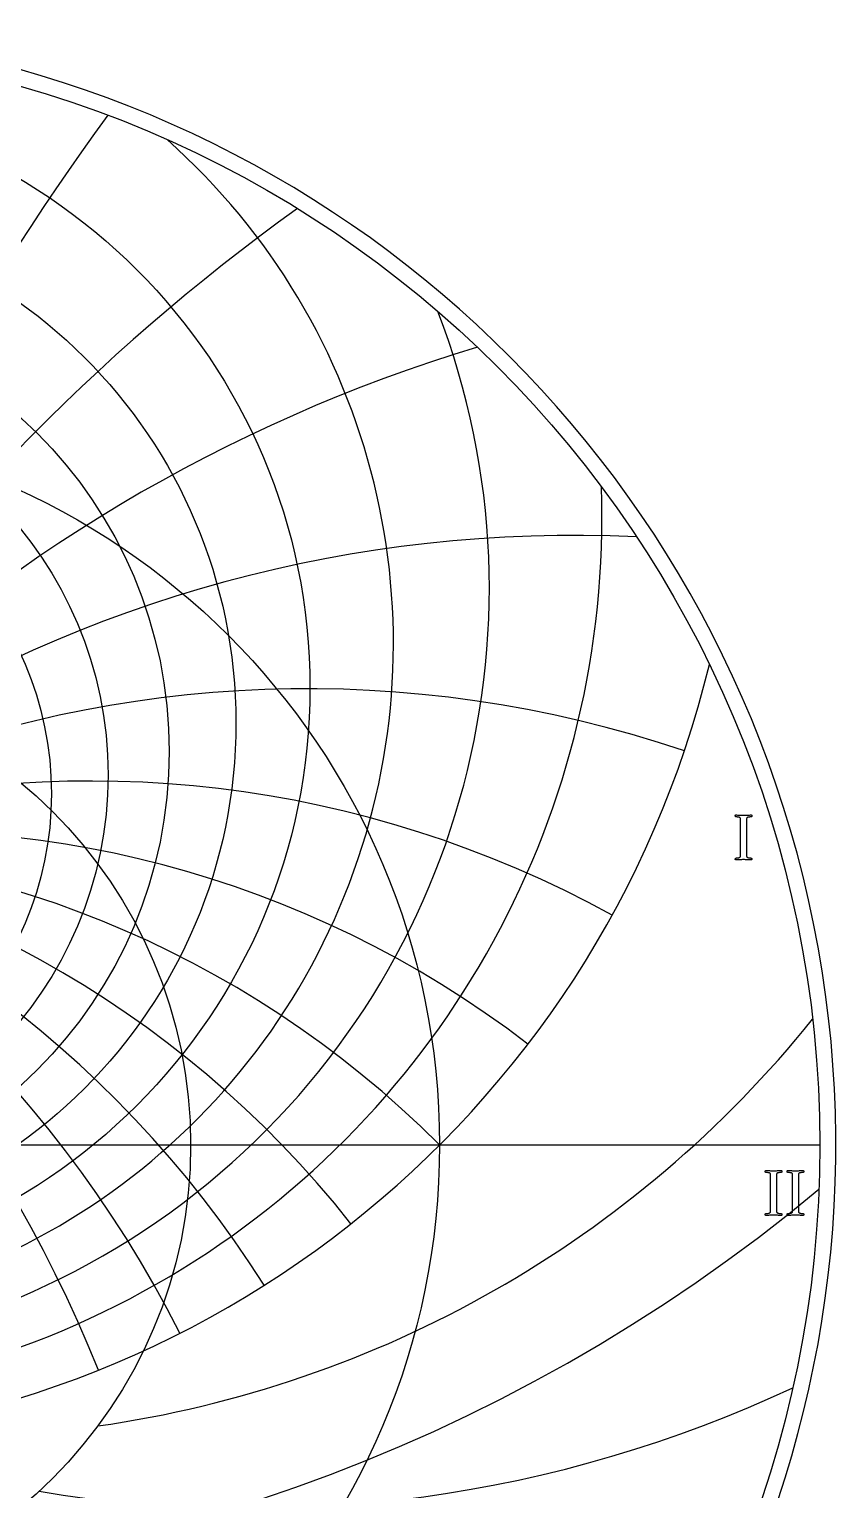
# Model space of a CAD drawing. Header units: millimetres. Extents: x -69 to 69, y -69 to 71.
# Drawn here: x 19.3 to 69.4, y -21.4 to 69.3 of the extents above; entities that cross this region are included whole.
import ezdxf

# ---------------------------------------------------------------- set-up
doc = ezdxf.new("R2010")
doc.units = ezdxf.units.MM
for name, color, linetype in [('CUT_OUTER', 1, 'Continuous'), ('ENGRAVE', 7, 'Continuous'), ('ENGRAVE_FINE', 8, 'Continuous'), ('TEXT', 5, 'Continuous')]:
    doc.layers.add(name, color=color, linetype=linetype)

msp = doc.modelspace()

# ---------------------------------------------------------------- linework, layer by layer
at = {"layer": 'CUT_OUTER'}
msp.add_arc((-0.0002, -0.0002), 69.3899, 142.382592, 87.802904, dxfattribs=at)
at = {"layer": 'ENGRAVE'}
msp.add_lwpolyline([(-68.4, 0), (68.4, 0)], dxfattribs=at)
for centre, radius in [((0, 0), 68.4), ((0, 28.424), 36.7224), ((0, 26.228), 32.1226), ((0, 24.4499), 27.9737), ((0, 23.0047), 24.1772), ((0, 0), 44.7739), ((0, 21.8307), 20.6582), ((0, 0), 29.3085)]:
    msp.add_circle(centre, radius, dxfattribs=at)
for centre, radius, start, end in [((0, 31.1576), 41.9068, 131.640882, 48.359118), ((0, 34.6003), 47.863, 158.934283, 21.065717), ((0, 39.0076), 54.8629, 178.031366, 1.968634), ((0, 44.7739), 63.3199, 193.623472, 346.376528), ((0, -44.7739), 63.3199, 45, 135), ((0, -44.7739), 63.3199, 45, 135), ((13.7606, 51.3551), 69.5083, 278.086936, 321.226122), ((32.9456, 57.0635), 79.6641, 260.569449, 295.080797)]:
    msp.add_arc(centre, radius, start, end, dxfattribs=at)
at = {"layer": 'ENGRAVE_FINE'}
for centre, radius, start, end in [((173.9699, -44.7739), 185.1349, 144.020094, 171.645408), ((173.9699, -44.7739), 185.1349, 144.020094, 171.645408), ((109.6732, -44.7739), 126.6398, 125.603475, 167.333531), ((109.6732, -44.7739), 126.6398, 125.603475, 167.333531), ((75.4617, -44.7739), 98.5082, 106.715155, 162.853147), ((75.4617, -44.7739), 98.5082, 106.715155, 162.853147), ((-53.1317, -44.7739), 82.6582, 21.864224, 92.68985), ((-53.1317, -44.7739), 82.6582, 21.864224, 92.68985), ((53.1317, -44.7739), 82.6582, 87.31015, 158.135776), ((53.1317, -44.7739), 82.6582, 87.31015, 158.135776), ((-36.5577, -44.7739), 73.1155, 26.898951, 108.68574), ((-36.5577, -44.7739), 73.1155, 26.898951, 108.68574), ((36.5577, -44.7739), 73.1155, 71.31426, 153.101049), ((36.5577, -44.7739), 73.1155, 71.31426, 153.101049), ((-23.0466, -44.7739), 67.3836, 32.348066, 118.786424), ((-23.0466, -44.7739), 67.3836, 32.348066, 118.786424), ((23.0466, -44.7739), 67.3836, 61.213576, 147.651934), ((23.0466, -44.7739), 67.3836, 61.213576, 147.651934), ((-11.165, -44.7739), 64.2967, 38.331472, 127.454375), ((-11.165, -44.7739), 64.2967, 38.331472, 127.454375), ((11.165, -44.7739), 64.2967, 52.545625, 141.668528), ((11.165, -44.7739), 64.2967, 52.545625, 141.668528), ((0, 79.5296), 106.9671, 230.287975, 309.712025)]:
    msp.add_arc(centre, radius, start, end, dxfattribs=at)
at = {"layer": 'TEXT'}
for points in [[(63.6635, 20.493), (63.7256, 20.4934), (63.787, 20.4946), (63.8475, 20.4966), (63.9073, 20.4995), (63.9673, 20.5026), (64.0286, 20.5054), (64.0913, 20.508), (64.1554, 20.5103), (64.1628, 20.5), (64.1678, 20.4865), (64.1703, 20.4698), (64.1705, 20.4499), (64.1687, 20.4299), (64.1656, 20.4132), (64.1612, 20.3997), (64.1554, 20.3894), (64.1397, 20.389), (64.1187, 20.3878), (64.0923, 20.3858), (64.0604, 20.383), (64.0265, 20.3793), (63.9936, 20.3749), (63.9617, 20.3696), (63.931, 20.3636), (63.904, 20.3563), (63.8835, 20.3474), (63.8695, 20.3369), (63.862, 20.3247), (63.8562, 20.3015), (63.8517, 20.2751), (63.8486, 20.2454), (63.8469, 20.2125), (63.8459, 20.1772), (63.8452, 20.1403), (63.8448, 20.1017), (63.8447, 20.0615), (63.8447, 20.055), (63.8447, 20.0486), (63.8447, 20.0421), (63.8447, 20.0356), (63.8447, 20.0292), (63.8447, 20.0227), (63.8447, 20.0162), (63.8447, 20.0097), (63.8447, 18.2105), (63.8447, 18.204), (63.8447, 18.1975), (63.8447, 18.191), (63.8447, 18.1846), (63.8447, 18.1781), (63.8447, 18.1716), (63.8447, 18.1651), (63.8447, 18.1587), (63.8448, 18.1186), (63.8452, 18.0805), (63.8459, 18.0442), (63.8469, 18.0098), (63.8486, 17.9779), (63.8517, 17.9489), (63.8562, 17.9228), (63.862, 17.8998), (63.8695, 17.8893), (63.8835, 17.8793), (63.904, 17.8699), (63.931, 17.861), (63.9617, 17.853), (63.9936, 17.8464), (64.0265, 17.8411), (64.0604, 17.8372), (64.0923, 17.8344), (64.1187, 17.8324), (64.1397, 17.8312), (64.1554, 17.8307), (64.1612, 17.8205), (64.1656, 17.807), (64.1687, 17.7903), (64.1705, 17.7703), (64.1703, 17.7504), (64.1678, 17.7337), (64.1628, 17.7202), (64.1554, 17.7099), (64.0913, 17.7141), (64.0286, 17.718), (63.9673, 17.7217), (63.9073, 17.725), (63.8475, 17.7279), (63.787, 17.7299), (63.7256, 17.7311), (63.6635, 17.7315), (63.6028, 17.7311), (63.5416, 17.7299), (63.4798, 17.7279), (63.4175, 17.725), (63.3547, 17.7217), (63.2913, 17.718), (63.2274, 17.7141), (63.163, 17.7099), (63.1555, 17.7202), (63.1506, 17.7337), (63.148, 17.7504), (63.1479, 17.7703), (63.1496, 17.7903), (63.1527, 17.807), (63.1572, 17.8205), (63.163, 17.8307), (63.1786, 17.8312), (63.1996, 17.8324), (63.2261, 17.8344), (63.2579, 17.8372), (63.292, 17.8411), (63.3253, 17.8464), (63.3578, 17.853), (63.3895, 17.861), (63.4171, 17.8699), (63.4375, 17.8793), (63.4506, 17.8893), (63.4564, 17.8998), (63.4641, 17.9276), (63.4699, 17.9591), (63.4738, 17.9944), (63.4758, 18.0335), (63.4767, 18.0753), (63.4774, 18.1188), (63.4778, 18.1638), (63.4779, 18.2105), (63.4779, 20.0097), (63.4778, 20.0565), (63.4774, 20.102), (63.4767, 20.1461), (63.4758, 20.1888), (63.4738, 20.2289), (63.4699, 20.2649), (63.4641, 20.2968), (63.4564, 20.3247), (63.4506, 20.3369), (63.4375, 20.3474), (63.4171, 20.3563), (63.3895, 20.3636), (63.3578, 20.3696), (63.3253, 20.3749), (63.292, 20.3793), (63.2579, 20.383), (63.2261, 20.3858), (63.1996, 20.3878), (63.1786, 20.389), (63.163, 20.3894), (63.1572, 20.3997), (63.1527, 20.4132), (63.1496, 20.4299), (63.1479, 20.4499), (63.148, 20.4698), (63.1506, 20.4865), (63.1555, 20.5), (63.163, 20.5103), (63.2274, 20.508), (63.2913, 20.5054), (63.3547, 20.5026), (63.4175, 20.4995), (63.4798, 20.4966), (63.5416, 20.4946), (63.6028, 20.4934), (63.6635, 20.493)], [(65.5265, -1.603), (65.5886, -1.6026), (65.65, -1.6014), (65.7105, -1.5994), (65.7702, -1.5966), (65.8302, -1.5935), (65.8916, -1.5906), (65.9543, -1.5881), (66.0183, -1.5858), (66.0258, -1.596), (66.0307, -1.6095), (66.0333, -1.6262), (66.0334, -1.6462), (66.0317, -1.6661), (66.0286, -1.6829), (66.0241, -1.6963), (66.0183, -1.7066), (66.0027, -1.707), (65.9817, -1.7082), (65.9552, -1.7102), (65.9234, -1.7131), (65.8894, -1.7167), (65.8565, -1.7212), (65.8247, -1.7264), (65.794, -1.7325), (65.767, -1.7398), (65.7465, -1.7487), (65.7325, -1.7592), (65.7249, -1.7713), (65.7191, -1.7945), (65.7147, -1.8209), (65.7116, -1.8506), (65.7098, -1.8835), (65.7089, -1.9188), (65.7082, -1.9558), (65.7078, -1.9943), (65.7077, -2.0345), (65.7077, -2.041), (65.7077, -2.0475), (65.7077, -2.0539), (65.7077, -2.0604), (65.7077, -2.0669), (65.7077, -2.0734), (65.7077, -2.0798), (65.7077, -2.0863), (65.7077, -3.8856), (65.7077, -3.8921), (65.7077, -3.8985), (65.7077, -3.905), (65.7077, -3.9115), (65.7077, -3.9179), (65.7077, -3.9244), (65.7077, -3.9309), (65.7077, -3.9374), (65.7078, -3.9774), (65.7082, -4.0156), (65.7089, -4.0518), (65.7098, -4.0862), (65.7116, -4.1182), (65.7147, -4.1472), (65.7191, -4.1732), (65.7249, -4.1963), (65.7325, -4.2068), (65.7465, -4.2167), (65.767, -4.2262), (65.794, -4.2351), (65.8247, -4.243), (65.8565, -4.2496), (65.8894, -4.2549), (65.9234, -4.2588), (65.9552, -4.2616), (65.9817, -4.2637), (66.0027, -4.2649), (66.0183, -4.2653), (66.0241, -4.2755), (66.0286, -4.289), (66.0317, -4.3057), (66.0334, -4.3257), (66.0333, -4.3457), (66.0307, -4.3624), (66.0258, -4.3759), (66.0183, -4.3861), (65.9543, -4.3819), (65.8916, -4.378), (65.8302, -4.3744), (65.7702, -4.371), (65.7105, -4.3682), (65.65, -4.3661), (65.5886, -4.3649), (65.5265, -4.3645), (65.4658, -4.3649), (65.4046, -4.3661), (65.3428, -4.3682), (65.2805, -4.371), (65.2177, -4.3744), (65.1543, -4.378), (65.0904, -4.3819), (65.0259, -4.3861), (65.0185, -4.3759), (65.0135, -4.3624), (65.011, -4.3457), (65.0108, -4.3257), (65.0126, -4.3057), (65.0157, -4.289), (65.0201, -4.2755), (65.0259, -4.2653), (65.0416, -4.2649), (65.0626, -4.2637), (65.089, -4.2616), (65.1209, -4.2588), (65.155, -4.2549), (65.1883, -4.2496), (65.2208, -4.243), (65.2525, -4.2351), (65.2801, -4.2262), (65.3005, -4.2167), (65.3135, -4.2068), (65.3193, -4.1963), (65.327, -4.1685), (65.3328, -4.1369), (65.3367, -4.1016), (65.3388, -4.0625), (65.3397, -4.0207), (65.3404, -3.9773), (65.3408, -3.9322), (65.3409, -3.8856), (65.3409, -2.0863), (65.3408, -2.0395), (65.3404, -1.9941), (65.3397, -1.95), (65.3388, -1.9072), (65.3367, -1.8672), (65.3328, -1.8312), (65.327, -1.7992), (65.3193, -1.7713), (65.3135, -1.7592), (65.3005, -1.7487), (65.2801, -1.7398), (65.2525, -1.7325), (65.2208, -1.7264), (65.1883, -1.7212), (65.155, -1.7167), (65.1209, -1.7131), (65.089, -1.7102), (65.0626, -1.7082), (65.0416, -1.707), (65.0259, -1.7066), (65.0201, -1.6963), (65.0157, -1.6829), (65.0126, -1.6661), (65.0108, -1.6462), (65.011, -1.6262), (65.0135, -1.6095), (65.0185, -1.596), (65.0259, -1.5858), (65.0904, -1.5881), (65.1543, -1.5906), (65.2177, -1.5935), (65.2805, -1.5966), (65.3428, -1.5994), (65.4046, -1.6014), (65.4658, -1.6026), (65.5265, -1.603)], [(66.8899, -1.603), (66.9521, -1.6026), (67.0135, -1.6014), (67.074, -1.5994), (67.1337, -1.5966), (67.1937, -1.5935), (67.2551, -1.5906), (67.3178, -1.5881), (67.3818, -1.5858), (67.3892, -1.596), (67.3942, -1.6095), (67.3968, -1.6262), (67.3969, -1.6462), (67.3952, -1.6661), (67.3921, -1.6829), (67.3876, -1.6963), (67.3818, -1.7066), (67.3662, -1.707), (67.3452, -1.7082), (67.3187, -1.7102), (67.2869, -1.7131), (67.2529, -1.7167), (67.22, -1.7212), (67.1882, -1.7264), (67.1575, -1.7325), (67.1305, -1.7398), (67.11, -1.7487), (67.096, -1.7592), (67.0884, -1.7713), (67.0826, -1.7945), (67.0782, -1.8209), (67.0751, -1.8506), (67.0733, -1.8835), (67.0724, -1.9188), (67.0717, -1.9558), (67.0713, -1.9943), (67.0712, -2.0345), (67.0712, -2.041), (67.0712, -2.0475), (67.0712, -2.0539), (67.0712, -2.0604), (67.0712, -2.0669), (67.0712, -2.0734), (67.0712, -2.0798), (67.0712, -2.0863), (67.0712, -3.8856), (67.0712, -3.8921), (67.0712, -3.8985), (67.0712, -3.905), (67.0712, -3.9115), (67.0712, -3.9179), (67.0712, -3.9244), (67.0712, -3.9309), (67.0712, -3.9374), (67.0713, -3.9774), (67.0717, -4.0156), (67.0724, -4.0518), (67.0733, -4.0862), (67.0751, -4.1182), (67.0782, -4.1472), (67.0826, -4.1732), (67.0884, -4.1963), (67.096, -4.2068), (67.11, -4.2167), (67.1305, -4.2262), (67.1575, -4.2351), (67.1882, -4.243), (67.22, -4.2496), (67.2529, -4.2549), (67.2869, -4.2588), (67.3187, -4.2616), (67.3452, -4.2637), (67.3662, -4.2649), (67.3818, -4.2653), (67.3876, -4.2755), (67.3921, -4.289), (67.3952, -4.3057), (67.3969, -4.3257), (67.3968, -4.3457), (67.3942, -4.3624), (67.3892, -4.3759), (67.3818, -4.3861), (67.3178, -4.3819), (67.2551, -4.378), (67.1937, -4.3744), (67.1337, -4.371), (67.074, -4.3682), (67.0135, -4.3661), (66.9521, -4.3649), (66.8899, -4.3645), (66.8293, -4.3649), (66.768, -4.3661), (66.7063, -4.3682), (66.644, -4.371), (66.5812, -4.3744), (66.5178, -4.378), (66.4539, -4.3819), (66.3894, -4.3861), (66.382, -4.3759), (66.377, -4.3624), (66.3745, -4.3457), (66.3743, -4.3257), (66.3761, -4.3057), (66.3792, -4.289), (66.3836, -4.2755), (66.3894, -4.2653), (66.4051, -4.2649), (66.4261, -4.2637), (66.4525, -4.2616), (66.4843, -4.2588), (66.5185, -4.2549), (66.5518, -4.2496), (66.5843, -4.243), (66.6159, -4.2351), (66.6436, -4.2262), (66.664, -4.2167), (66.677, -4.2068), (66.6828, -4.1963), (66.6905, -4.1685), (66.6963, -4.1369), (66.7002, -4.1016), (66.7022, -4.0625), (66.7032, -4.0207), (66.7039, -3.9773), (66.7043, -3.9322), (66.7044, -3.8856), (66.7044, -2.0863), (66.7043, -2.0395), (66.7039, -1.9941), (66.7032, -1.95), (66.7022, -1.9072), (66.7002, -1.8672), (66.6963, -1.8312), (66.6905, -1.7992), (66.6828, -1.7713), (66.677, -1.7592), (66.664, -1.7487), (66.6436, -1.7398), (66.6159, -1.7325), (66.5843, -1.7264), (66.5518, -1.7212), (66.5185, -1.7167), (66.4843, -1.7131), (66.4525, -1.7102), (66.4261, -1.7082), (66.4051, -1.707), (66.3894, -1.7066), (66.3836, -1.6963), (66.3792, -1.6829), (66.3761, -1.6661), (66.3743, -1.6462), (66.3745, -1.6262), (66.377, -1.6095), (66.382, -1.596), (66.3894, -1.5858), (66.4539, -1.5881), (66.5178, -1.5906), (66.5812, -1.5935), (66.644, -1.5966), (66.7063, -1.5994), (66.768, -1.6014), (66.8293, -1.6026), (66.8899, -1.603)]]:
    msp.add_lwpolyline(points, close=True, dxfattribs=at)

doc.saveas('drawing.dxf')
